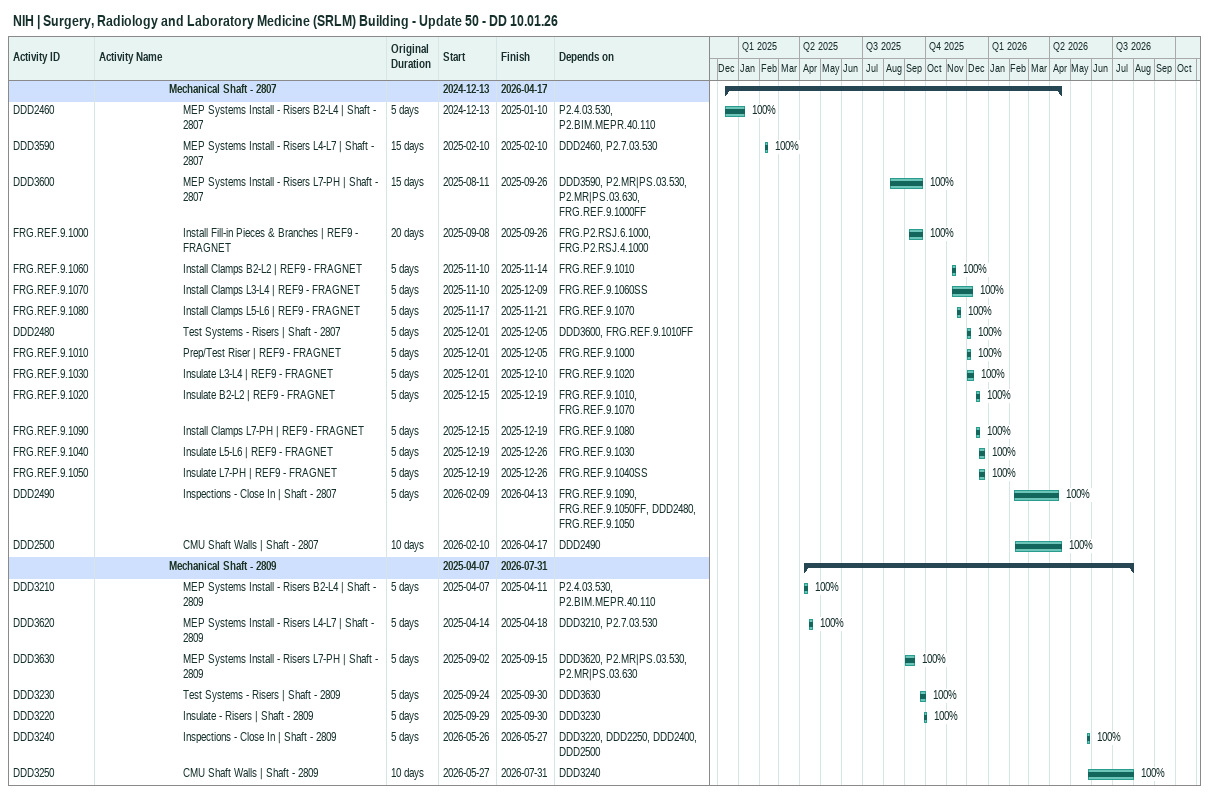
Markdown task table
NIH | Surgery, Radiology and Laboratory Medicine (SRLM) Building - Update 50 - DD 10.01.26

| ID | Level | Task | Original duration | Start | Finish | Predecessors | % complete |
|---|---|---|---|---|---|---|---|
|  | 6 | **Mechanical Shaft - 2807** |  | 2024-12-13 | 2026-04-17 |  |  |
| DDD2460 | 7 | MEP Systems Install - Risers B2-L4 \| Shaft - 2807 | 5d | 2024-12-13 | 2025-01-10 | P2.4.03.530, P2.BIM.MEPR.40.110 | 100 |
| DDD3590 | 7 | MEP Systems Install - Risers L4-L7 \| Shaft - 2807 | 15d | 2025-02-10 | 2025-02-10 | DDD2460, P2.7.03.530 | 100 |
| DDD3600 | 7 | MEP Systems Install - Risers L7-PH \| Shaft - 2807 | 15d | 2025-08-11 | 2025-09-26 | DDD3590, P2.MR\|PS.03.530, P2.MR\|PS.03.630, FRG.REF.9.1000FF | 100 |
| FRG.REF.9.1000 | 7 | Install Fill-in Pieces & Branches \| REF9 - FRAGNET | 20d | 2025-09-08 | 2025-09-26 | FRG.P2.RSJ.6.1000, FRG.P2.RSJ.4.1000 | 100 |
| FRG.REF.9.1060 | 7 | Install Clamps B2-L2 \| REF9 - FRAGNET | 5d | 2025-11-10 | 2025-11-14 | FRG.REF.9.1010 | 100 |
| FRG.REF.9.1070 | 7 | Install Clamps L3-L4 \| REF9 - FRAGNET | 5d | 2025-11-10 | 2025-12-09 | FRG.REF.9.1060SS | 100 |
| FRG.REF.9.1080 | 7 | Install Clamps L5-L6 \| REF9 - FRAGNET | 5d | 2025-11-17 | 2025-11-21 | FRG.REF.9.1070 | 100 |
| DDD2480 | 7 | Test Systems - Risers \| Shaft - 2807 | 5d | 2025-12-01 | 2025-12-05 | DDD3600, FRG.REF.9.1010FF | 100 |
| FRG.REF.9.1010 | 7 | Prep/Test Riser \| REF9 - FRAGNET | 5d | 2025-12-01 | 2025-12-05 | FRG.REF.9.1000 | 100 |
| FRG.REF.9.1030 | 7 | Insulate L3-L4 \| REF9 - FRAGNET | 5d | 2025-12-01 | 2025-12-10 | FRG.REF.9.1020 | 100 |
| FRG.REF.9.1020 | 7 | Insulate B2-L2 \| REF9 - FRAGNET | 5d | 2025-12-15 | 2025-12-19 | FRG.REF.9.1010, FRG.REF.9.1070 | 100 |
| FRG.REF.9.1090 | 7 | Install Clamps L7-PH \| REF9 - FRAGNET | 5d | 2025-12-15 | 2025-12-19 | FRG.REF.9.1080 | 100 |
| FRG.REF.9.1040 | 7 | Insulate L5-L6 \| REF9 - FRAGNET | 5d | 2025-12-19 | 2025-12-26 | FRG.REF.9.1030 | 100 |
| FRG.REF.9.1050 | 7 | Insulate L7-PH \| REF9 - FRAGNET | 5d | 2025-12-19 | 2025-12-26 | FRG.REF.9.1040SS | 100 |
| DDD2490 | 7 | Inspections - Close In \| Shaft - 2807 | 5d | 2026-02-09 | 2026-04-13 | FRG.REF.9.1090, FRG.REF.9.1050FF, DDD2480, FRG.REF.9.1050 | 100 |
| DDD2500 | 7 | CMU Shaft Walls \| Shaft - 2807 | 10d | 2026-02-10 | 2026-04-17 | DDD2490 | 100 |
|  | 6 | **Mechanical Shaft - 2809** |  | 2025-04-07 | 2026-07-31 |  |  |
| DDD3210 | 7 | MEP Systems Install - Risers B2-L4 \| Shaft - 2809 | 5d | 2025-04-07 | 2025-04-11 | P2.4.03.530, P2.BIM.MEPR.40.110 | 100 |
| DDD3620 | 7 | MEP Systems Install - Risers L4-L7 \| Shaft - 2809 | 5d | 2025-04-14 | 2025-04-18 | DDD3210, P2.7.03.530 | 100 |
| DDD3630 | 7 | MEP Systems Install - Risers L7-PH \| Shaft - 2809 | 5d | 2025-09-02 | 2025-09-15 | DDD3620, P2.MR\|PS.03.530, P2.MR\|PS.03.630 | 100 |
| DDD3230 | 7 | Test Systems - Risers \| Shaft - 2809 | 5d | 2025-09-24 | 2025-09-30 | DDD3630 | 100 |
| DDD3220 | 7 | Insulate - Risers \| Shaft - 2809 | 5d | 2025-09-29 | 2025-09-30 | DDD3230 | 100 |
| DDD3240 | 7 | Inspections - Close In \| Shaft - 2809 | 5d | 2026-05-26 | 2026-05-27 | DDD3220, DDD2250, DDD2400, DDD2500 | 100 |
| DDD3250 | 7 | CMU Shaft Walls \| Shaft - 2809 | 10d | 2026-05-27 | 2026-07-31 | DDD3240 | 100 |
